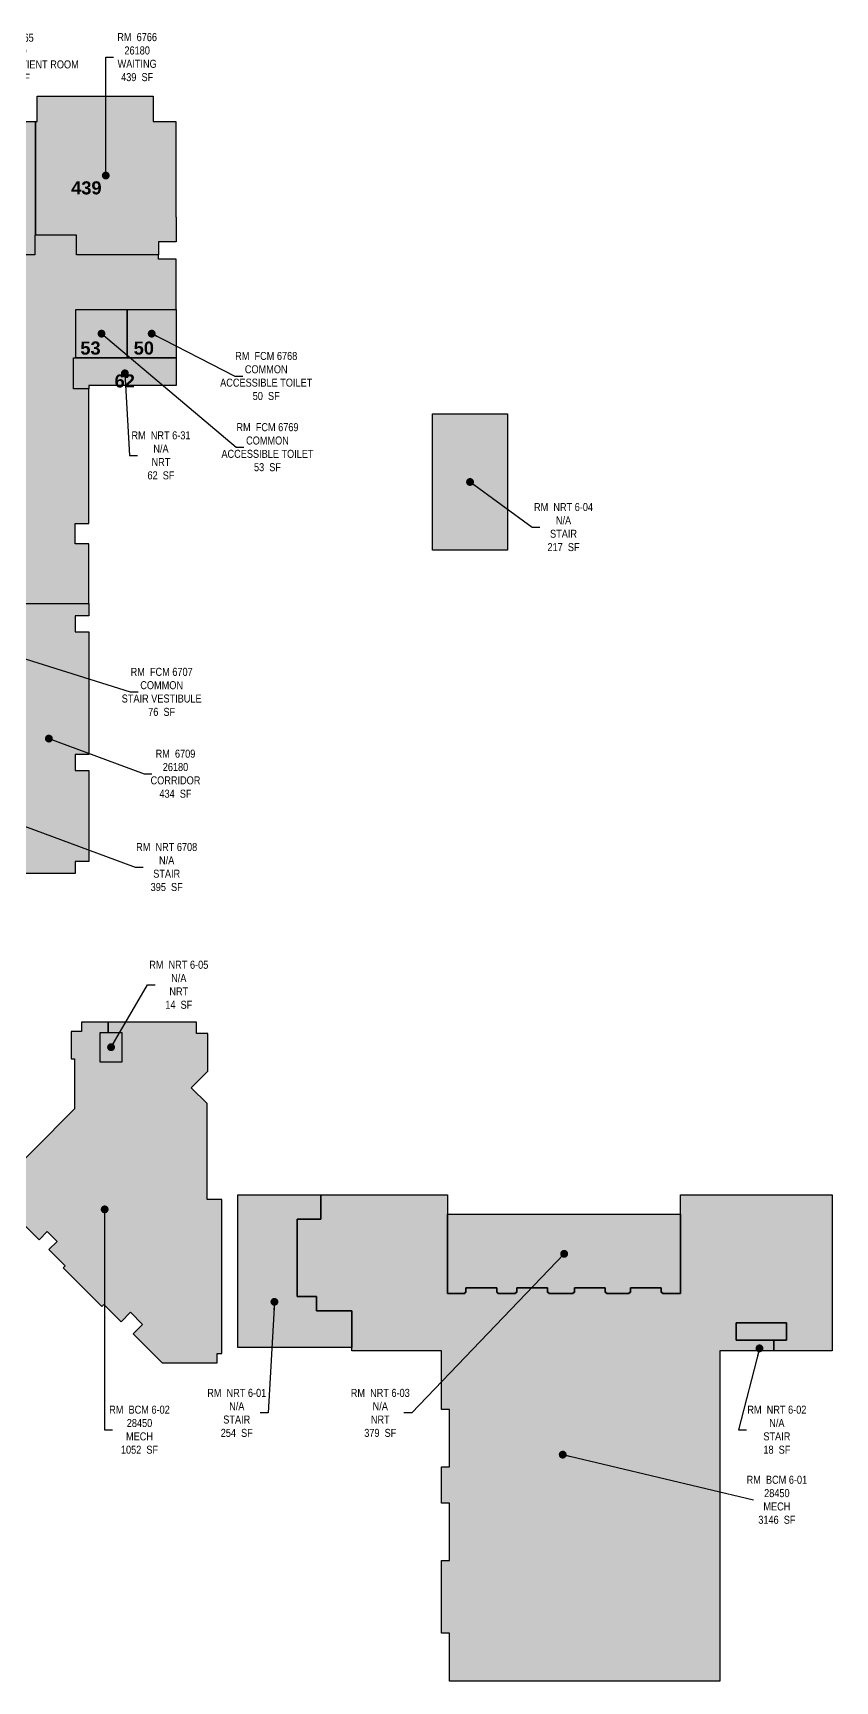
# Model space of a CAD drawing. Header units: inches. Extents: x -415 to 3436, y 1360 to 4575.
# Drawn here: x 2032 to 3436, y 1477 to 4361 of the extents above; entities that cross this region are included whole.
import ezdxf

# ---------------------------------------------------------------- set-up
doc = ezdxf.new("R2010")
doc.units = ezdxf.units.IN
doc.header["$LTSCALE"] = 96
doc.header["$MEASUREMENT"] = 0
doc.layers.get('Defpoints').update_dxf_attribs({"color": 31})
for name, color, linetype in [('0-LABEL', 3, 'Continuous'), ('1-NRT', 200, 'Continuous'), ('1-NRT-PTN', 253, 'Continuous'), ('3-FCM', 190, 'Continuous'), ('3-FCM-PTN', 9, 'Continuous'), ('4-OCC', 6, 'Continuous'), ('4-OCC-PTN', 95, 'Continuous')]:
    doc.layers.add(name, color=color, linetype=linetype)
doc.styles.add('AE-101i$0$Arial_B', font='arialbd.ttf', dxfattribs={"height": 9.132806})
doc.styles.add('ArialN', font='ARIALN.TTF')
doc.dimstyles.new('AB-220', dxfattribs={"dimscale": 220, "dimtxt": 0.070312, "dimasz": 0.0625, "dimexe": 0.0625, "dimexo": 0.125, "dimgap": 0.1875, "dimtad": 0, "dimdec": 4, "dimrnd": 0.0625, "dimzin": 0, "dimdsep": 46, "dimlunit": 4, "dimtxsty": 'ArialN', "dimblk": 'ARCHTICK', "dimcen": 0.0625, "dimclrd": 256, "dimclre": 256, "dimclrt": 256, "dimadec": 0, "dimazin": 0, "dimtfac": 1, "dimtdec": 4, "dimtofl": 0, "dimtmove": 2, "dimatfit": 3, "dimldrblk": 'DOT', "dimfxl": 0, "dimfrac": 2, "dimtolj": 1, "dimtzin": 0, "dimlwd": -1, "dimlwe": -1, "dimarcsym": 0})

# ---------------------------------------------------------------- blocks, each defined once
blk = doc.blocks.new('_ArchTick')
at = {"color": 0, "linetype": 'ByBlock', "const_width": 0.15}
blk.add_lwpolyline([(-0.5, -0.5), (0.5, 0.5)], dxfattribs=at)
blk = doc.blocks.new('_Dot')
at = {"lineweight": -2}
blk.add_line((-0.5, 0), (-1, 0), dxfattribs=at)
at = {"const_width": 0.5}
blk.add_lwpolyline([(-0.25, 0, 1), (0.25, 0, 1)], format="xyb", close=True, dxfattribs=at)

msp = doc.modelspace()

# ---------------------------------------------------------------- hatches: boundary and pattern name
at = {"layer": '1-NRT-PTN'}
h = msp.add_hatch(color=256, dxfattribs=at)
h.dxf.hatch_style = 1
h.paths.add_polyline_path([(2282.5, 3792.6), (2282.5, 3743.8), (2129.7, 3743.8), (2129.7, 3737.8), (2102.8, 3737.8), (2102.8, 3792.6)])
for points in [[(2731.5, 3694.6), (2862.5, 3694.6), (2862.5, 3455.6), (2731.5, 3455.6)], [(2149.4, 2612.1), (2187.4, 2612.1), (2187.4, 2560.1), (2149.4, 2560.1)], [(2390.3, 2328.1), (2482.3, 2328.1), (2535.8, 2328.1), (2535.8, 2285.1), (2494.3, 2285.1), (2494.3, 2150.1), (2528.3, 2150.1), (2528.3, 2125.1), (2589.8, 2125.1), (2589.8, 2060.6), (2390.3, 2060.6)], [(2757.8, 2294.1), (3165.8, 2294.1), (3165.8, 2155.1), (3133.8, 2155.1), (3133.8, 2157.1), (3131.8, 2157.1), (3131.8, 2165.1), (3077.8, 2165.1), (3077.8, 2157.1), (3075.8, 2157.1), (3075.8, 2155.1), (3035.8, 2155.1), (3035.8, 2157.1), (3033.8, 2157.1), (3033.8, 2165.1), (2979.8, 2165.1), (2979.8, 2157.1), (2977.8, 2157.1), (2977.8, 2155.1), (2934.8, 2155.1), (2934.8, 2157.1), (2932.8, 2157.1), (2932.8, 2165.1), (2878.8, 2165.1), (2878.8, 2157.1), (2876.8, 2157.1), (2876.8, 2155.1), (2845.8, 2155.1), (2845.8, 2157.1), (2843.8, 2157.1), (2843.8, 2165.1), (2789.8, 2165.1), (2789.8, 2157.1), (2787.8, 2157.1), (2787.8, 2155.1), (2757.8, 2155.1)], [(3263.3, 2103.6), (3351.3, 2103.6), (3351.3, 2073.6), (3263.3, 2073.6)]]:
    msp.add_hatch(color=256, dxfattribs=at).paths.add_polyline_path(points)
at = {"layer": '3-FCM-PTN'}
h = msp.add_hatch(color=256, dxfattribs=at)
h.dxf.hatch_style = 1
edge = h.paths.add_edge_path()
edge.add_arc((865.4, 3662.1), 265.3, 346.8175, 355.9138)
edge.add_line((1130, 3643.2), (1130, 3643.2))
edge.add_line((1130, 3643.2), (1129.1, 3643.3))
edge.add_line((1129.1, 3643.3), (1129.1, 3690.8))
edge.add_line((1129.1, 3690.8), (1130, 3690.9))
edge.add_arc((844.3, 3669.4), 286.5, 4.3007, 15.1537)
edge.add_arc((830.6, 3667.1), 300.4, 14.9027, 16.1646)
edge.add_line((1119.1, 3750.7), (1119.1, 3840))
edge.add_line((1119.1, 3840), (1143.2, 3840))
edge.add_line((1143.2, 3840), (1143.2, 3859.8))
edge.add_line((1143.2, 3859.8), (1223.1, 3859.8))
edge.add_line((1223.1, 3859.8), (1223.1, 3867.1))
edge.add_line((1223.1, 3867.1), (1332.1, 3867.1))
edge.add_line((1332.1, 3867.1), (1332.1, 3862.2))
edge.add_line((1332.1, 3862.2), (1421.3, 3862.2))
edge.add_line((1421.3, 3862.2), (1421.3, 3861))
edge.add_line((1421.3, 3861), (1499.8, 3861))
edge.add_line((1499.8, 3861), (1499.8, 3828))
edge.add_line((1499.8, 3828), (1573.7, 3828))
edge.add_line((1573.7, 3828), (1573.7, 3816.1))
edge.add_line((1573.7, 3816.1), (1681.2, 3816.1))
edge.add_line((1681.2, 3816.1), (1681.2, 3867.1))
edge.add_line((1681.2, 3867.1), (1997.6, 3867.1))
edge.add_line((1997.6, 3867.1), (1997.6, 3467.1))
edge.add_line((1997.6, 3467.1), (1817.8, 3467.1))
edge.add_line((1817.8, 3467.1), (1817.8, 3359.6))
edge.add_line((1817.8, 3359.6), (1864.8, 3359.6))
edge.add_line((1864.8, 3359.6), (1864.8, 3364))
edge.add_line((1864.8, 3364), (1950.6, 3364))
edge.add_line((1950.6, 3364), (1950.6, 3367.1))
edge.add_line((1950.6, 3367.1), (1997.6, 3367.1))
edge.add_line((1997.6, 3367.1), (1997.6, 3362.2))
edge.add_line((1997.6, 3362.2), (2129.7, 3362.2))
edge.add_line((2129.7, 3362.2), (2129.7, 3466.8))
edge.add_line((2129.7, 3466.8), (2105.3, 3466.8))
edge.add_line((2105.3, 3466.8), (2105.3, 3502.2))
edge.add_line((2105.3, 3502.2), (2129.7, 3502.2))
edge.add_line((2129.7, 3502.2), (2129.7, 3737.8))
edge.add_line((2129.7, 3737.8), (2102.8, 3737.8))
edge.add_line((2102.8, 3737.8), (2102.8, 3792.6))
edge.add_line((2102.8, 3792.6), (2106.6, 3792.6))
edge.add_line((2106.6, 3792.6), (2106.6, 3876.6))
edge.add_line((2106.6, 3876.6), (2282.5, 3876.6))
edge.add_line((2282.5, 3876.6), (2282.5, 3965.1))
edge.add_line((2282.5, 3965.1), (2251.7, 3965.1))
edge.add_line((2251.7, 3965.1), (2251.7, 3972.3))
edge.add_line((2251.7, 3972.3), (2108, 3972.3))
edge.add_line((2108, 3972.3), (2108, 4007))
edge.add_line((2108, 4007), (2035.2, 4007))
edge.add_line((2035.2, 4007), (2035.2, 3972.3))
edge.add_line((2035.2, 3972.3), (1626.2, 3972.3))
edge.add_line((1626.2, 3972.3), (1589.5, 3972.3))
edge.add_line((1589.5, 3972.3), (1589.5, 3972.6))
edge.add_line((1589.5, 3972.6), (1550, 3972.6))
edge.add_line((1550, 3972.6), (1550, 3998.1))
edge.add_line((1550, 3998.1), (1508.5, 3998.1))
edge.add_line((1508.5, 3998.1), (1508.5, 3972.6))
edge.add_line((1508.5, 3972.6), (1299.3, 3972.6))
edge.add_line((1299.3, 3972.6), (1224, 3972.6))
edge.add_line((1224, 3972.6), (1224, 4008.6))
edge.add_line((1224, 4008.6), (1177.3, 4008.6))
edge.add_line((1177.3, 4008.6), (1177.3, 3972.6))
edge.add_line((1177.3, 3972.6), (1137.8, 3972.6))
edge.add_line((1137.8, 3972.6), (1137.8, 3972.3))
edge.add_line((1137.8, 3972.3), (937.5, 3972.3))
edge.add_line((937.5, 3972.3), (937.5, 3972.6))
edge.add_line((937.5, 3972.6), (828.5, 3972.6))
edge.add_line((828.5, 3972.6), (796, 3966.8))
edge.add_line((796, 3966.8), (794.2, 3966.5))
edge.add_line((794.2, 3966.5), (794.4, 3965.4))
edge.add_line((794.4, 3965.4), (790.4, 3964.6))
edge.add_line((790.4, 3964.6), (739.9, 3954.5))
edge.add_line((739.9, 3954.5), (737, 3953.9))
edge.add_line((737, 3953.9), (734, 3953.2))
edge.add_line((734, 3953.2), (731, 3952.4))
edge.add_line((731, 3952.4), (727.7, 3951.4))
edge.add_line((727.7, 3951.4), (678.8, 3936.8))
edge.add_line((678.8, 3936.8), (674.8, 3935.6))
edge.add_line((674.8, 3935.6), (674.4, 3936.8))
edge.add_line((674.4, 3936.8), (670.8, 3936))
edge.add_line((670.8, 3936), (663.8, 3932.6))
edge.add_arc((-3126.9, 11874.6), 8800.2, 295.37872, 295.5149, ccw=False)
edge.add_line((644.9, 3923.6), (639, 3920.8))
edge.add_arc((898.8, 3296.6), 676.1, 112.5939, 115.9887)
edge.add_line((602.5, 3904.3), (651.6, 3803.3))
edge.add_arc((811.9, 3474.7), 365.6, 115.62, 116.0015, ccw=False)
edge.add_arc((896.6, 3301.1), 558.7, 110.3623, 115.7517, ccw=False)
edge.add_line((702.2, 3824.9), (701.7, 3826.1))
edge.add_line((701.7, 3826.1), (705.4, 3827.3))
edge.add_line((705.4, 3827.3), (742.5, 3839.3))
edge.add_line((742.5, 3839.3), (746.2, 3840.5))
edge.add_line((746.2, 3840.5), (750.7, 3840.4))
edge.add_arc((909.1, 3250.8), 610.6, 100.7421, 105.0366, ccw=False)
edge.add_line((795.3, 3850.6), (793.7, 3857.7))
edge.add_arc((829.2, 3664.7), 196.1, 43.5973, 100.4107, ccw=False)
edge.add_arc((829.3, 3664.9), 196, 28.9694, 43.591, ccw=False)
edge.add_arc((802.6, 3647.9), 227.6, 13.066, 29.4666, ccw=False)
edge.add_line((1024.3, 3699.3), (1026.9, 3666))
edge.add_line((1026.9, 3666), (1023.9, 3632.8))
edge.add_line((1023.9, 3632.8), (1015.3, 3600.5))
edge.add_line((1015.3, 3600.5), (1001.4, 3570.2))
edge.add_line((1001.4, 3570.2), (982.5, 3542.7))
edge.add_line((982.5, 3542.7), (959.3, 3518.8))
edge.add_line((959.3, 3518.8), (932.3, 3499.1))
edge.add_line((932.3, 3499.1), (902.4, 3484.3))
edge.add_line((902.4, 3484.3), (870, 3474.6))
edge.add_line((870, 3474.6), (870, 3477.8))
edge.add_line((870, 3477.8), (866.3, 3477.8))
edge.add_line((866.3, 3477.8), (866.3, 3359.8))
edge.add_line((866.3, 3359.8), (880.1, 3359.8))
edge.add_line((880.1, 3359.8), (880.1, 3353.2))
edge.add_line((880.1, 3353.2), (920.5, 3353.2))
edge.add_line((920.5, 3353.2), (920.5, 3359.8))
edge.add_line((920.5, 3359.8), (1156.2, 3359.8))
edge.add_line((1156.2, 3359.8), (1156.2, 3359.6))
edge.add_line((1156.2, 3359.6), (1191.2, 3359.6))
edge.add_line((1191.2, 3359.6), (1191.2, 3323.6))
edge.add_line((1191.2, 3323.6), (1237.8, 3323.6))
edge.add_line((1237.8, 3323.6), (1237.8, 3359.6))
edge.add_line((1237.8, 3359.6), (1277.3, 3359.6))
edge.add_line((1277.3, 3359.6), (1277.3, 3359.8))
edge.add_line((1277.3, 3359.8), (1477.4, 3359.8))
edge.add_line((1477.4, 3359.8), (1477.4, 3359.6))
edge.add_line((1477.4, 3359.6), (1516.9, 3359.6))
edge.add_line((1516.9, 3359.6), (1516.9, 3323.6))
edge.add_line((1516.9, 3323.6), (1563.5, 3323.6))
edge.add_line((1563.5, 3323.6), (1563.5, 3359.6))
edge.add_line((1563.5, 3359.6), (1603, 3359.6))
edge.add_line((1603, 3359.6), (1603, 3359.8))
edge.add_line((1603, 3359.8), (1817.8, 3359.6))
edge.add_line((1817.8, 3359.6), (1817.8, 3467.1))
edge.add_line((1817.8, 3467.1), (1681.2, 3467.1))
edge.add_line((1681.2, 3467.1), (1681.2, 3518))
edge.add_line((1681.2, 3518), (1578.6, 3518))
edge.add_line((1578.6, 3518), (1578.6, 3496.1))
edge.add_line((1578.6, 3496.1), (1530.1, 3496.1))
edge.add_line((1530.1, 3496.1), (1530.1, 3467.1))
edge.add_line((1530.1, 3467.1), (1499.1, 3467.1))
edge.add_line((1499.1, 3467.1), (1499.1, 3496.1))
edge.add_line((1499.1, 3496.1), (1403.3, 3496.1))
edge.add_line((1403.3, 3496.1), (1403.3, 3472.2))
edge.add_line((1403.3, 3472.2), (1339.3, 3472.2))
edge.add_line((1339.3, 3472.2), (1339.3, 3474.6))
edge.add_line((1339.3, 3474.6), (1216.5, 3474.6))
edge.add_line((1216.5, 3474.6), (1216.5, 3474.3))
edge.add_line((1216.5, 3474.3), (1143.1, 3474.3))
edge.add_line((1143.1, 3474.3), (1143.1, 3498.3))
edge.add_line((1143.1, 3498.3), (1092.1, 3521.2))
edge.add_arc((866.8, 3656.1), 262.6, 329.082, 348.0237)
h = msp.add_hatch(color=256, dxfattribs=at)
h.dxf.hatch_style = 1
h.paths.add_polyline_path([(2282.5, 3876.6), (2282.5, 3792.6), (2196.7, 3792.6), (2196.7, 3876.6)])
h.paths.add_polyline_path([(2196.7, 3876.6), (2196.7, 3792.6), (2106.6, 3792.6), (2106.6, 3876.6)])
at = {"layer": '4-OCC-PTN'}
h = msp.add_hatch(color=215, dxfattribs=at)
h.dxf.hatch_style = 1
h.paths.add_polyline_path([(2035.8, 4206), (2035.8, 4007), (2035.2, 4007), (2035.2, 3972.3), (1855.7, 3972.3), (1852.6, 3972.3), (1852.6, 4206), (1855.7, 4206), (1855.7, 4238.5), (1850.6, 4238.5), (1850.6, 4250.3), (2010.1, 4250.3), (2010.1, 4238.5), (2007, 4238.5), (2007, 4206)])
h = msp.add_hatch(color=215, dxfattribs=at)
h.dxf.hatch_style = 1
h.paths.add_polyline_path([(2281.6, 4205.7), (2281.6, 4038.6), (2282.5, 4038.6), (2282.5, 3995.5), (2251.7, 3995.5), (2251.7, 3972.3), (2108, 3972.3), (2108, 4007), (2035.8, 4007), (2035.8, 4206), (2038.8, 4206), (2038.8, 4250.3), (2242.1, 4250.3), (2242.1, 4205.7)])
h = msp.add_hatch(color=215, dxfattribs=at)
h.dxf.hatch_style = 1
h.paths.add_polyline_path([(2129.7, 3362.2), (2129.7, 3341.1), (2105.3, 3341.1), (2105.3, 3313.1), (2129.7, 3313.1), (2129.7, 3098.1), (2105.3, 3098.1), (2105.3, 3070.1), (2129.7, 3070.1), (2129.7, 2911.3), (2105.3, 2911.3), (2105.3, 2890), (2009, 2890), (2009, 2913), (1989.2, 2913), (1989.2, 3072.3), (2006.8, 3072.3), (2006.8, 3095.8), (1989.2, 3095.8), (1989.2, 3231.6), (1997.6, 3231.6), (1997.6, 3362.2)])
for points in [[(2116.4, 2630.1), (2116.4, 2613.6), (2098.4, 2613.6), (2098.4, 2565.6), (2104.4, 2565.6), (2104.4, 2478.2), (1958.9, 2332.7), (2042.3, 2249.2), (2056.5, 2263.4), (2073.8, 2246.1), (2059.7, 2231.9), (2087.9, 2203.6), (2084.6, 2200.3), (2152.5, 2132.4), (2155.8, 2135.8), (2185.9, 2105.7), (2202.5, 2122.3), (2223.7, 2101.1), (2207.1, 2084.5), (2258, 2033.6), (2354, 2033.6), (2354, 2050.1), (2362.5, 2050.1), (2362.5, 2319.6), (2336.5, 2319.6), (2336.5, 2487.6), (2308.9, 2515.2), (2337.9, 2544.1), (2337.9, 2610.1), (2317.9, 2610.1), (2317.9, 2630.1), (2163.4, 2630.1), (2163.4, 2612.1), (2187.4, 2612.1), (2187.4, 2560.1), (2149.4, 2560.1), (2149.4, 2612.1), (2163.4, 2612.1), (2163.4, 2630.1)], [(2535.8, 2328.1), (2757.8, 2328.1), (2757.8, 2294.1), (2757.8, 2155.1), (2787.8, 2155.1), (2787.8, 2157.1), (2789.8, 2157.1), (2789.8, 2165.1), (2843.8, 2165.1), (2843.8, 2157.1), (2845.8, 2157.1), (2845.8, 2155.1), (2876.8, 2155.1), (2876.8, 2157.1), (2878.8, 2157.1), (2878.8, 2165.1), (2932.8, 2165.1), (2932.8, 2157.1), (2934.8, 2157.1), (2934.8, 2155.1), (2977.8, 2155.1), (2977.8, 2157.1), (2979.8, 2157.1), (2979.8, 2165.1), (3033.8, 2165.1), (3033.8, 2157.1), (3035.8, 2157.1), (3035.8, 2155.1), (3075.8, 2155.1), (3075.8, 2157.1), (3077.8, 2157.1), (3077.8, 2165.1), (3131.8, 2165.1), (3131.8, 2157.1), (3133.8, 2157.1), (3133.8, 2155.1), (3165.8, 2155.1), (3165.8, 2294.1), (3165.8, 2328.1), (3431.3, 2328.1), (3431.3, 2055.1), (3328.8, 2055.1), (3328.8, 2073.6), (3351.3, 2073.6), (3351.3, 2103.6), (3263.3, 2103.6), (3263.3, 2073.6), (3328.8, 2073.6), (3328.8, 2055.1), (3234.3, 2055.1), (3234.3, 1477.1), (2761.3, 1477.1), (2761.3, 1561.1), (2747.3, 1561.1), (2747.3, 1688.1), (2761.3, 1688.1), (2761.3, 1788.1), (2747.3, 1788.1), (2747.3, 1852.1), (2761.3, 1852.1), (2761.3, 1952.1), (2747.3, 1952.1), (2747.3, 2055.1), (2589.8, 2055.1), (2589.8, 2125.1), (2528.3, 2125.1), (2528.3, 2150.1), (2494.3, 2150.1), (2494.3, 2285.1), (2535.8, 2285.1)]]:
    msp.add_hatch(color=55, dxfattribs=at).paths.add_polyline_path(points)

# ---------------------------------------------------------------- linework, layer by layer
at = {"layer": '1-NRT'}
for points in [[(2282.5, 3792.6), (2282.5, 3743.8), (2129.7, 3743.8), (2129.7, 3737.8), (2102.8, 3737.8), (2102.8, 3792.6)], [(2731.5, 3694.6), (2862.5, 3694.6), (2862.5, 3455.6), (2731.5, 3455.6)], [(2149.4, 2612.1), (2187.4, 2612.1), (2187.4, 2560.1), (2149.4, 2560.1)], [(2390.3, 2328.1), (2482.3, 2328.1), (2535.8, 2328.1), (2535.8, 2285.1), (2494.3, 2285.1), (2494.3, 2150.1), (2528.3, 2150.1), (2528.3, 2125.1), (2589.8, 2125.1), (2589.8, 2060.6), (2390.3, 2060.6)], [(2757.8, 2294.1), (3165.8, 2294.1), (3165.8, 2155.1), (3133.8, 2155.1), (3133.8, 2157.1), (3131.8, 2157.1), (3131.8, 2165.1), (3077.8, 2165.1), (3077.8, 2157.1), (3075.8, 2157.1), (3075.8, 2155.1), (3035.8, 2155.1), (3035.8, 2157.1), (3033.8, 2157.1), (3033.8, 2165.1), (2979.8, 2165.1), (2979.8, 2157.1), (2977.8, 2157.1), (2977.8, 2155.1), (2934.8, 2155.1), (2934.8, 2157.1), (2932.8, 2157.1), (2932.8, 2165.1), (2878.8, 2165.1), (2878.8, 2157.1), (2876.8, 2157.1), (2876.8, 2155.1), (2845.8, 2155.1), (2845.8, 2157.1), (2843.8, 2157.1), (2843.8, 2165.1), (2789.8, 2165.1), (2789.8, 2157.1), (2787.8, 2157.1), (2787.8, 2155.1), (2757.8, 2155.1)], [(3263.3, 2103.6), (3351.3, 2103.6), (3351.3, 2073.6), (3263.3, 2073.6)]]:
    msp.add_lwpolyline(points, close=True, dxfattribs=at)
at = {"layer": '3-FCM'}
msp.add_lwpolyline([(1997.6, 3362.2), (2129.7, 3362.2), (2129.7, 3466.8), (2105.3, 3466.8), (2105.3, 3502.2), (2129.7, 3502.2), (2129.7, 3737.8), (2102.8, 3737.8), (2102.8, 3792.6), (2106.6, 3792.6), (2106.6, 3876.6), (2282.5, 3876.6), (2282.5, 3965.1), (2251.7, 3965.1), (2251.7, 3972.3), (2108, 3972.3), (2108, 4007), (2035.2, 4007), (2035.2, 3972.3), (1626.2, 3972.3)], dxfattribs=at)
for points in [[(2196.7, 3876.6), (2196.7, 3792.6), (2106.6, 3792.6), (2106.6, 3876.6)], [(2282.5, 3876.6), (2282.5, 3792.6), (2196.7, 3792.6), (2196.7, 3876.6)]]:
    msp.add_lwpolyline(points, close=True, dxfattribs=at)
at = {"layer": '4-OCC'}
for points in [[(2035.8, 4206), (2035.8, 4007), (2035.2, 4007), (2035.2, 3972.3), (1855.7, 3972.3), (1852.6, 3972.3), (1852.6, 4206), (1855.7, 4206), (1855.7, 4238.5), (1850.6, 4238.5), (1850.6, 4250.3), (2010.1, 4250.3), (2010.1, 4238.5), (2007, 4238.5), (2007, 4206)], [(2281.6, 4205.7), (2281.6, 4038.6), (2282.5, 4038.6), (2282.5, 3995.5), (2251.7, 3995.5), (2251.7, 3972.3), (2108, 3972.3), (2108, 4007), (2035.8, 4007), (2035.8, 4206), (2038.8, 4206), (2038.8, 4250.3), (2242.1, 4250.3), (2242.1, 4205.7)], [(2129.7, 3362.2), (2129.7, 3341.1), (2105.3, 3341.1), (2105.3, 3313.1), (2129.7, 3313.1), (2129.7, 3098.1), (2105.3, 3098.1), (2105.3, 3070.1), (2129.7, 3070.1), (2129.7, 2911.3), (2105.3, 2911.3), (2105.3, 2890), (2009, 2890), (2009, 2913), (1989.2, 2913), (1989.2, 3072.3), (2006.8, 3072.3), (2006.8, 3095.8), (1989.2, 3095.8), (1989.2, 3231.6), (1997.6, 3231.6), (1997.6, 3362.2)], [(2116.4, 2630.1), (2116.4, 2613.6), (2098.4, 2613.6), (2098.4, 2565.6), (2104.4, 2565.6), (2104.4, 2478.2), (1958.9, 2332.7), (2042.3, 2249.2), (2056.5, 2263.4), (2073.8, 2246.1), (2059.7, 2231.9), (2087.9, 2203.6), (2084.6, 2200.3), (2152.5, 2132.4), (2155.8, 2135.8), (2185.9, 2105.7), (2202.5, 2122.3), (2223.7, 2101.1), (2207.1, 2084.5), (2258, 2033.6), (2354, 2033.6), (2354, 2050.1), (2362.5, 2050.1), (2362.5, 2319.6), (2336.5, 2319.6), (2336.5, 2487.6), (2308.9, 2515.2), (2337.9, 2544.1), (2337.9, 2610.1), (2317.9, 2610.1), (2317.9, 2630.1), (2163.4, 2630.1), (2163.4, 2612.1), (2187.4, 2612.1), (2187.4, 2560.1), (2149.4, 2560.1), (2149.4, 2612.1), (2163.4, 2612.1), (2163.4, 2630.1)], [(2535.8, 2328.1), (2757.8, 2328.1), (2757.8, 2294.1), (2757.8, 2155.1), (2787.8, 2155.1), (2787.8, 2157.1), (2789.8, 2157.1), (2789.8, 2165.1), (2843.8, 2165.1), (2843.8, 2157.1), (2845.8, 2157.1), (2845.8, 2155.1), (2876.8, 2155.1), (2876.8, 2157.1), (2878.8, 2157.1), (2878.8, 2165.1), (2932.8, 2165.1), (2932.8, 2157.1), (2934.8, 2157.1), (2934.8, 2155.1), (2977.8, 2155.1), (2977.8, 2157.1), (2979.8, 2157.1), (2979.8, 2165.1), (3033.8, 2165.1), (3033.8, 2157.1), (3035.8, 2157.1), (3035.8, 2155.1), (3075.8, 2155.1), (3075.8, 2157.1), (3077.8, 2157.1), (3077.8, 2165.1), (3131.8, 2165.1), (3131.8, 2157.1), (3133.8, 2157.1), (3133.8, 2155.1), (3165.8, 2155.1), (3165.8, 2294.1), (3165.8, 2328.1), (3431.3, 2328.1), (3431.3, 2055.1), (3328.8, 2055.1), (3328.8, 2073.6), (3351.3, 2073.6), (3351.3, 2103.6), (3263.3, 2103.6), (3263.3, 2073.6), (3328.8, 2073.6), (3328.8, 2055.1), (3234.3, 2055.1), (3234.3, 1477.1), (2761.3, 1477.1), (2761.3, 1561.1), (2747.3, 1561.1), (2747.3, 1688.1), (2761.3, 1688.1), (2761.3, 1788.1), (2747.3, 1788.1), (2747.3, 1852.1), (2761.3, 1852.1), (2761.3, 1952.1), (2747.3, 1952.1), (2747.3, 2055.1), (2589.8, 2055.1), (2589.8, 2125.1), (2528.3, 2125.1), (2528.3, 2150.1), (2494.3, 2150.1), (2494.3, 2285.1), (2535.8, 2285.1)]]:
    msp.add_lwpolyline(points, close=True, dxfattribs=at)

# ---------------------------------------------------------------- texts
at = {"layer": '0-LABEL', "char_height": 14, "attachment_point": 5, "style": 'ArialN'}
for s, insert in [('RM  6765\\P26180\\PACCESSIBLE PATIENT ROOM\\P344  SF', (1998.2, 4317.3)), ('RM  6766\\P26180\\PWAITING\\P439  SF', (2214.1, 4318.4)), ('RM  FCM 6768\\PCOMMON\\PACCESSIBLE TOILET\\P50  SF', (2440.1, 3760.5)), ('RM  NRT 6-31\\PN/A\\PNRT\\P62  SF', (2255.8, 3621.6)), ('RM  FCM 6769\\PCOMMON\\PACCESSIBLE TOILET\\P53  SF', (2442.3, 3635.9)), ('RM  NRT 6-04\\PN/A\\PSTAIR\\P217  SF', (2960.7, 3496.1)), ('RM  FCM 6707\\PCOMMON\\PSTAIR VESTIBULE\\P76  SF', (2257, 3207.8)), ('RM  6709\\P26180\\PCORRIDOR\\P434  SF', (2281.2, 3064.6)), ('RM  NRT 6708\\PN/A\\PSTAIR\\P395  SF', (2265.8, 2901.3)), ('RM  NRT 6-05\\PN/A\\PNRT\\P14  SF', (2287, 2695.3)), ('RM  NRT 6-01\\PN/A\\PSTAIR\\P254  SF', (2388.5, 1946.2)), ('RM  NRT 6-03\\PN/A\\PNRT\\P379  SF', (2639.8, 1946.2)), ('RM  BCM 6-02\\P28450\\PMECH\\P1052  SF', (2218.2, 1916.8)), ('RM  NRT 6-02\\PN/A\\PSTAIR\\P18  SF', (3334.3, 1916.8)), ('RM  BCM 6-01\\P28450\\PMECH\\P3146  SF', (3334.3, 1794.2))]:
    msp.add_mtext(s, dxfattribs=dict(at, insert=insert))
at = {"layer": 'Defpoints', "style": 'AE-101i$0$Arial_B'}
for s, p in [('439', (2098.6, 4078.3)), ('53', (2114.6, 3798)), ('50', (2208, 3798)), ('62', (2174.6, 3740.5))]:
    msp.add_text(s, height=22.83, dxfattribs=at).set_placement(p)

# ---------------------------------------------------------------- leaders
at = {"layer": '0-LABEL', "annotation_type": 0, "has_hookline": 1}
for points, hookline_direction, text_width in [([(1943.2, 4111.3), (1943.2, 4317.3), (1956.9, 4317.3)], 0, 226), ([(2159.1, 4111.3), (2159.1, 4318.4), (2172.9, 4318.4)], 0, 67.5), ([(2151.7, 3834.6), (2387.3, 3635.9), (2401.1, 3635.9)], 0, 161), ([(2239.6, 3834.6), (2385.1, 3760.5), (2398.9, 3760.5)], 0, 161), ([(2797, 3575.1), (2905.7, 3496.1), (2919.5, 3496.1)], 0, 101.3), ([(1905.5, 3300.9), (2202, 3207.8), (2215.7, 3207.8)], 0, 138.3), ([(2059.5, 3126.1), (2226.2, 3064.6), (2240, 3064.6)], 0, 86.3), ([(1924.2, 3007), (2210.8, 2901.3), (2224.5, 2901.3)], 0, 105), ([(2168.4, 2586.1), (2232, 2695.3), (2245.7, 2695.3)], 0, 101.5), ([(2157.2, 2302.4), (2157.2, 1916.8), (2171, 1916.8)], 0, 104), ([(2961.8, 2224.6), (2694.8, 1946.2), (2681.1, 1946.2)], 1, 101.4), ([(2454.4, 2140.6), (2443.5, 1946.2), (2429.7, 1946.2)], 1, 99.2), ([(3303.8, 2059.2), (3267.3, 1916.8), (3281.1, 1916.8)], 0, 101.3), ([(2959.3, 1873.2), (3293.1, 1794.2)], 0, 101.8)]:
    msp.add_leader(points, dimstyle='AB-220', dxfattribs=dict(at, hookline_direction=hookline_direction, text_width=text_width))
at = {"layer": '0-LABEL', "annotation_type": 0, "has_hookline": 1, "hookline_direction": 0, "text_width": 99.2}
msp.add_leader([(2192.6, 3765.2), (2200.8, 3621.6), (2214.6, 3621.6)], dimstyle='AB-220', override={"dimfxl": 0.0625}, dxfattribs=at)

doc.saveas('drawing.dxf')
